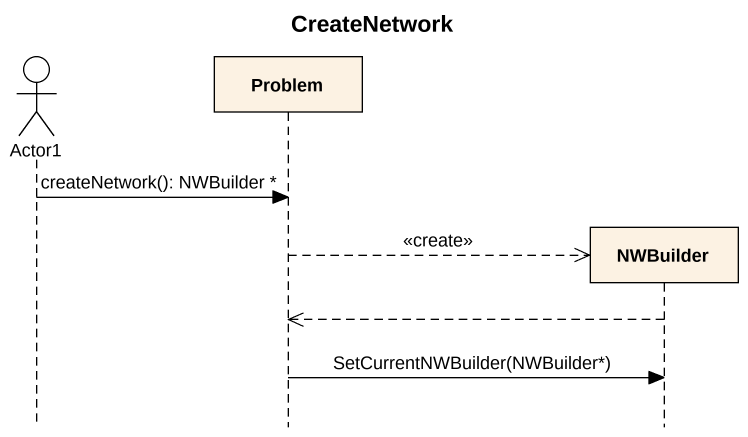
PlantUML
@startuml
title CreateNetwork
hide footbox
actor Actor1
participant Problem
participant NWBuilder

Actor1 -> Problem : createNetwork(): NWBuilder *
Problem -->> NWBuilder ** : <<create>>
NWBuilder -->> Problem
Problem -> NWBuilder : SetCurrentNWBuilder(NWBuilder*)
@enduml
